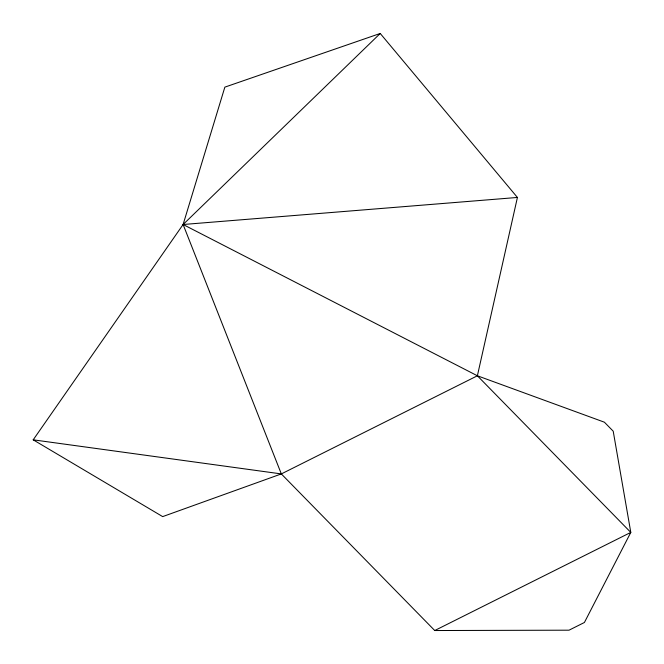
<?xml version="1.0" encoding="UTF-8"?>
<svg xmlns="http://www.w3.org/2000/svg" width="664" height="664" viewBox="0 0 664 664"><rect width="100%" height="100%" fill="white"/><g stroke="black" fill="none" stroke-linecap="round" stroke-linejoin="round"><path stroke-width="1" d="M434.746 630.534L630.8 532.404L477.383 375.782L517.422 197.449L380.223 33.466L224.855 87.133L183.106 224.507L33.2 439.825L162.68 516.609L281.328 473.922L477.383 375.782L604.406 422.204L613.212 431.202L630.8 532.404L584.411 622.483L569.023 630.186L434.746 630.534L281.328 473.922L183.106 224.507L380.223 33.466M517.422 197.449L183.106 224.507L477.383 375.782M33.2 439.825L281.328 473.922"/></g></svg>
